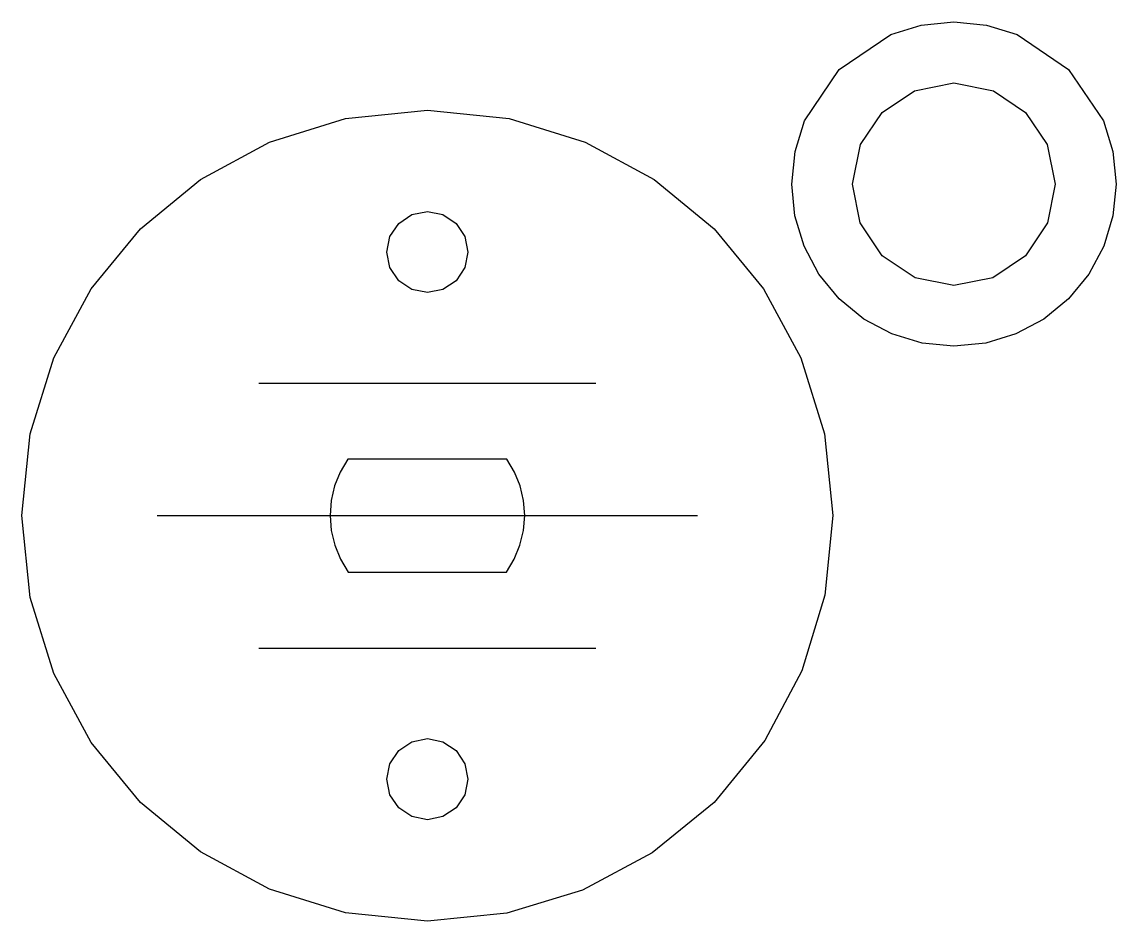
# Model space of a CAD drawing. Extents: x 2.4 to 29.4, y 36.5 to 58.7.
import ezdxf

# ---------------------------------------------------------------- set-up
doc = ezdxf.new("R2010")
doc.units = 0
doc.layers.add('Layer_1', color=7, linetype='CONTINUOUS')

msp = doc.modelspace()

# ---------------------------------------------------------------- linework, layer by layer
at = {"layer": 'Layer_1', "color": 7}
for points in [[(29.4128, 54.653412), (29.3352, 53.869412), (29.1083, 53.122712), (28.7407, 52.434212), (28.2412, 51.825012), (27.632, 51.325412), (26.9435, 50.957912), (26.1968, 50.731012), (25.4128, 50.653412), (24.6288, 50.731012), (23.882, 50.957912), (23.1936, 51.325412), (22.5844, 51.825012), (22.0848, 52.434212), (21.7173, 53.122712), (21.4903, 53.869412), (21.4128, 54.653412), (21.494, 55.459542), (21.7271, 56.210382), (22.5844, 57.481832), (23.8558, 58.339062), (24.6066, 58.572132), (25.4128, 58.653402), (26.2189, 58.572132), (26.9698, 58.339062), (28.2412, 57.481832), (29.0984, 56.210382), (29.3315, 55.459542), (29.4128, 54.653412)], [(27.9128, 54.653412), (27.7225, 53.696712), (27.1805, 52.885612), (26.3695, 52.343712), (25.4128, 52.153412), (24.4561, 52.343712), (23.645, 52.885612), (23.1031, 53.696712), (22.9128, 54.653412), (23.1092, 55.626512), (23.645, 56.421172), (24.4397, 56.956942), (25.4128, 57.153402), (26.3859, 56.956942), (27.1805, 56.421172), (27.7163, 55.626512), (27.9128, 54.653412)], [(22.4263, 46.475712), (22.2323, 44.515612), (21.6651, 42.648812), (20.7461, 40.927712), (19.4973, 39.404612), (17.9743, 38.155812), (16.2531, 37.236912), (14.3863, 36.669612), (12.4263, 36.475712), (10.4109, 36.678812), (8.534, 37.261512), (6.835, 38.183512), (5.355, 39.404612), (4.134, 40.884612), (3.212, 42.583212), (2.629, 44.460312), (2.426, 46.475712), (2.629, 48.491012), (3.212, 50.368112), (4.134, 52.066812), (5.355, 53.546712), (6.835, 54.767812), (8.534, 55.689822), (10.4109, 56.272512), (12.4263, 56.475672), (14.4416, 56.272512), (16.3187, 55.689822), (18.0174, 54.767812), (19.4973, 53.546712), (20.7184, 52.066812), (21.6404, 50.368112), (22.2231, 48.491012), (22.4263, 46.475712)], [(13.4263, 52.975712), (13.3501, 52.593012), (13.1334, 52.268612), (12.8089, 52.051812), (12.4263, 51.975712), (12.0436, 52.051812), (11.7192, 52.268612), (11.5024, 52.593012), (11.4263, 52.975712), (11.5024, 53.358312), (11.7192, 53.682812), (12.0436, 53.899512), (12.4263, 53.975712), (12.8089, 53.899512), (13.1334, 53.682812), (13.3501, 53.358312), (13.4263, 52.975712)], [(10.46839, 47.867426), (10.278155, 47.549794), (10.139672, 47.208773), (10.054979, 46.850553), (10.026033, 46.481459), (10.055481, 46.108714), (10.141788, 45.747214), (10.282891, 45.403362), (10.476672, 45.083613), (14.375651, 45.083613), (14.569432, 45.403362), (14.710508, 45.747214), (14.796815, 46.108714), (14.826263, 46.481459), (14.797688, 46.850474), (14.713365, 47.20864), (14.575305, 47.549688), (14.385467, 47.867426), (10.46839, 47.867426)], [(13.4263, 39.975712), (13.3501, 39.593012), (13.1334, 39.268612), (12.8089, 39.051812), (12.4263, 38.975712), (12.0436, 39.051812), (11.7192, 39.268612), (11.5024, 39.593012), (11.4263, 39.975712), (11.5024, 40.358312), (11.7192, 40.682812), (12.0436, 40.899512), (12.4263, 40.975712), (12.8089, 40.899512), (13.1334, 40.682812), (13.3501, 40.358312), (13.4263, 39.975712)]]:
    msp.add_lwpolyline(points, close=True, dxfattribs=at)
for points in [[(8.272, 49.746612), (16.5809, 49.746612)], [(5.76, 46.481312), (19.0921, 46.481312)], [(8.272, 43.204712), (16.5809, 43.204712)]]:
    msp.add_lwpolyline(points, dxfattribs=at)

doc.saveas('drawing.dxf')
